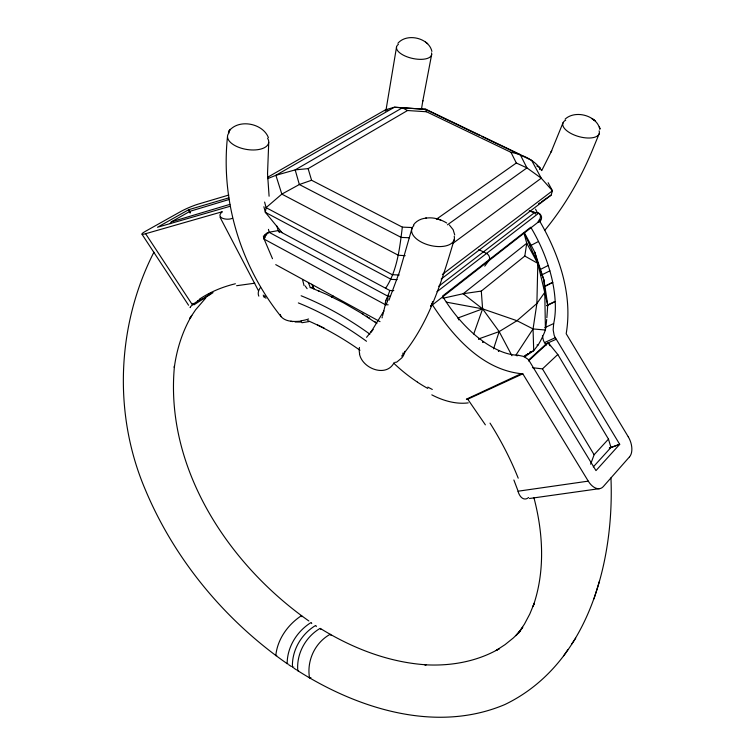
<?xml version="1.0" encoding="UTF-8"?>
<svg xmlns="http://www.w3.org/2000/svg" width="755" height="755" viewBox="0 0 755 755"><rect width="100%" height="100%" fill="white"/><g stroke="black" fill="none" stroke-linecap="round" stroke-linejoin="round"><path stroke-width="1.13" d="M524.895 233.795A102.765 8.852 61.6 0 1 534.823 252.274L537.815 263.372L536.89 303.501L533.058 328.935L533.709 350.688L526.414 355.577A69.639 36.58 -74.6 0 1 523.97 356.738L526.414 355.577M227.481 136.844C220.686 201.113 240.751 266.326 281.086 316.638C285.966 322.159 294.488 321.696 301.151 321.13M268.733 142.412L267.534 173.669L269.091 196.224M546.856 317.761L547.734 305.228L546.799 298.763A82.54 3.596 80.4 0 0 544.884 286.202L543.902 279.954A93.054 2.001 71.6 0 0 534.814 252.274M546.695 319.459L546.686 319.573A71.867 11.165 89.1 0 1 545.421 330.029L533.058 328.935L516.986 320.715L482.605 308.861L446.328 302.132M541.656 170.592C535.248 160.192 522.677 154.558 510.975 152.321L426.5 111.759L407.53 110.523L308.115 168.629L311.57 180.256L402.339 227.123C399.706 247.951 397.385 270.384 385.673 288.231M385.975 110.221L396.545 46.989M442.883 298.272L463.183 293.733L481.303 291.081L524.81 256.049L526.754 243.28L524.045 233.361M546.686 305.737L555.218 301.651A85.796 52.529 63.4 0 1 553.679 323.555L553.17 329.859L554.123 335.154A8.55 5.106 65.6 0 0 555.321 337.683L619.704 444.317L595.978 470.601L529.529 361.371A8.871 5.483 66 0 0 527.82 359.144L523.715 356.435L518.232 355.275A85.995 52.557 63.3 0 1 499.433 350.726L498.555 351.132M421.507 108.918L422.885 100.462M422.724 101.425L431.662 54.454M385.248 111.145L385.531 109.796L394.403 107.219L426.009 109.343L520.138 154.482L526.952 167.893L541.25 178.189L552.452 190.798L551.122 195.13L441.156 279.057M382.049 317.893L382.323 316.817M382.587 315.732L385.314 304.661L264.146 239.127L272.498 258.72M297.942 670.799C357.917 708.803 436.154 733.577 504.793 704.575C587.711 664.636 614.41 562.985 610.955 477.896M411.928 228.557L399.442 272.045L388.929 300.273M539.476 169.441L540.033 167.563L536.852 166.034M454.189 239.675C442.062 280.388 429.425 322.885 401.66 356.086M593.996 598.838L599.498 581.048M493.562 348.867L499.168 331.596L516.986 320.715L536.89 303.501L544.78 292.355L543.902 279.954L537.815 263.372L524.404 233.304M473.725 334.003L482.605 308.861L481.303 291.081M393.827 290.637L389.816 290.496L387.881 296.073L390.401 296.158M590.637 464.202L594.119 454.736L608.473 439.117L557.803 354.491L548.272 342.789L528.462 360.956M563.022 122.763L551.103 151.991L551.735 150.689L541.826 170.375M404.548 353.142L404.529 353.18A2.831 0.481 -51.9 0 0 404.369 353.51L403.33 355.709A50.132 25.151 41.9 0 1 401.632 358.03L397.007 361.9A3.284 1.095 0.5 0 1 396.696 362.07A5.096 3.445 78.8 0 1 395.233 362.268M599.149 133.814L591.458 152.463C579.623 180.351 564.174 206.728 544.921 230.162M545.78 345.601L546.648 343.516L556.256 339.231M394.214 362.4C386.579 378.076 362.004 368.572 359.455 353.718M153.916 252.198C116.77 325.056 113.071 413.797 145.111 489.193C174.396 559.436 224.952 620.365 287.306 663.758M383.936 310.975L370.979 332.077L373.008 329.491L366.562 337.315M430.727 306.237L540.901 220.007L539.174 222.046M170.158 223.688L171.366 221.828L190.09 211.268L229.407 199.405M516.061 354.897L533.058 328.935M228.888 131.228C238.476 118.488 262.815 123.159 268.393 137.599M563.702 655.765L567.939 649.593M571.478 644.364L575.697 638.22M430.69 306.124L432.03 304.218L431.69 303.68M397.885 43.328C406.7 32.71 428.963 37.759 431.898 51.425M484.748 266.137L488.91 260.617A4.832 3.86 53.2 0 0 486.579 253.416L478.727 249.603M413.419 225.047C416.279 220.781 421.365 218.44 426.377 218.11L425.584 218.223C432.889 216.874 440.486 219.205 446.724 222.999M545.421 330.01A69.233 22.659 -82.3 0 1 538.136 344.95L533.709 350.688L531.275 351.792M529.425 352.736L530.218 352.019M205.728 298.046L195.611 309.795L189.703 318.591L191.779 315.448C182.417 331.36 176.774 349.244 174.311 367.496L174.49 365.845C164.571 467.704 228.057 564.202 308.842 620.959M629.528 456.822L603.302 486.588A15.949 9.645 69.4 0 1 588.277 481.143M537.815 222.178L539.325 220.498L539.032 220.007M593.298 466.911L610.974 447.46L608.473 439.117M537.013 345.016L538.136 344.922M520.299 631.086L515.863 635.701L522.762 627.301L518.317 633.322L524.47 624.064L529.802 614.004L534.285 603.16L533.077 606.397C545.337 571.441 543.222 533.002 533.908 497.63M432.294 302.085L432.568 301.802A3.935 1.066 -88.6 0 1 432.341 302.377M520.28 631.067L513.409 637.89L505.114 644.591L496.224 650.395L499.527 648.545C477.037 661.673 450.461 666.306 424.669 664.749L426.207 664.815C388.476 662.314 352.358 648.196 320.375 628.481M532.454 367.685L542.467 368.884L557.803 354.491M210.503 293.667L211.192 293.034M528.547 360.097L546.648 343.516M565.089 119.158C575.31 109.664 596.648 115.43 599.819 129.011L599.385 126.793L599.942 129.077M209.767 294.28L202.736 298.876L197.451 300.754M436.994 291.704L538.551 213.287L529.151 211.032M438.721 286.249L534.597 212.599L535.484 214.08M442.364 274.424L552.452 190.798L548.13 182.719M452.632 243.544L541.25 178.189L531.633 160.371L482.02 136.57M447.451 224.82L526.952 167.893L516.326 163.005L510.975 152.321M525.282 355.832L526.084 355.256M526.48 354.973L528.085 353.84M529.67 352.717L530.463 352.16L529.604 352.755M331.539 297.413L333.351 296.13M436.362 219.243L516.326 163.005M538.485 203.812L540.061 202.736M541.637 201.651L551.122 195.13M525.074 355.699L525.942 355.105M527.254 354.218L528.123 353.623M525.244 355.728L526.122 355.133M527.424 354.237L528.302 353.642M213.061 292.647L193.931 304.85L192.959 303.359M199.905 299.641L192.308 304.68L145.602 233.71A14.034 1.623 -23.4 0 1 145.668 231.19L180.624 211.598A13.647 1.538 -23.2 0 1 198.263 204.105L228.812 195.035M267.506 177.34L385.531 109.796L387.815 109.956M293.761 666.976L292.987 667.326A6.144 1.736 -57.1 0 1 292.449 667.269C291.713 650.593 301.113 634.285 315.448 625.574A6.144 1.755 -57.5 0 1 315.958 625.678L316.298 626.593M530.114 245.866L538.494 241.468A118.261 73.377 62.9 0 0 530.756 227.227L442.477 296.111A112.401 68.054 62.9 0 0 459.38 319.384A109.815 66.563 62.9 0 0 477.755 337.315L483.493 341.666L482.615 342.081M276.755 655.378L276.283 655.595A6.115 1.416 -53.9 0 1 275.801 655.585C277.387 639.4 287.721 624.781 301.245 615.825A6.115 1.425 -54.2 0 1 301.689 615.882L301.887 616.693M310.947 677.669L310.135 677.99A6.182 2.067 -60.4 0 1 309.522 677.905C306.624 661.002 314.712 642.901 330.01 634.389A6.172 2.076 -60.9 0 1 330.596 634.53L331.077 635.54M539.551 269.865L548.224 265.477A113.137 70.017 62.9 0 0 538.494 241.468M541.212 275.188L549.857 270.847L548.224 265.477M458.511 319.818L459.38 319.384M543.959 286.655L552.707 282.351A113.137 70.017 62.9 0 0 549.857 270.847M544.015 286.947L552.707 282.351M546.639 305.454L555.18 301.368L555.067 299.452A102.189 62.948 63.1 0 0 552.735 282.653M478.604 339.08L479.482 338.665M482.87 342.223L483.747 341.807A100.953 61.41 63 0 0 497.602 349.886L499.206 350.594L498.328 351M544.836 327.661L553.679 323.555M522.819 373.819L521.148 373.687L466.401 399.168L467.751 399.206L522.819 373.819L588.277 481.133L518.119 491.203L513.872 479.982M542.43 335.72L543.317 340.09A8.494 5.125 65.6 0 0 544.515 342.591L555.321 337.683M516.911 355.879L518.232 355.275M529.859 352.434L530.359 352.217M267.61 178.661L275.896 175.311L295.177 169.884L308.115 168.629M457.587 318.1L482.605 308.861L499.168 331.596L511.947 355.728M609.578 448.036L619.704 444.317L609.304 448.064M478.604 338.948L499.168 331.596M311.57 180.256L299.348 184.522L281.832 194.111L266.081 207.644L265.345 212.325L282.021 232.663M287.919 663.664L287.683 663.739A6.134 1.642 -56.1 0 1 287.164 663.702C287.136 647.148 296.875 631.388 310.937 622.611A6.134 1.652 -56.4 0 1 311.428 622.696L311.721 623.573M171.366 221.828L229.879 204.388M228.878 197.848L188.703 209.701L157.474 227.264L230.105 206.285M298.584 670.723L298.338 670.799A6.153 1.84 -58.1 0 1 297.781 670.733C296.347 653.962 305.369 637.088 319.988 628.453A6.153 1.859 -58.5 0 1 320.526 628.566L320.913 629.51M145.602 233.71L222.338 211.711C214.816 217.874 226.915 220.762 232.247 218.346M308.918 321.592L301.953 322.734M236.598 285.72L254.765 283.191M529.5 498.498L599.687 488.617M301.5 322.045L295.092 321.989M385.305 304.718L388.164 304.812M399.235 274.99L392.317 274.716L266.081 207.644L264.618 202.066M397.121 279.624L391.232 279.397L265.345 212.325L263.891 206.738M409.436 237.759L401.188 237.419L299.348 184.522L295.177 169.884L402.358 107.795L426.009 109.343L426.5 111.759M402.339 227.123L412.523 227.557M521.148 373.687C481.492 369.431 452.311 335.598 432.03 304.218M405.18 255.671L398.319 255.247L281.832 194.111L275.896 175.311L394.403 107.219L402.358 107.795L407.53 110.523M308.342 282.464L310.239 287.419L326.566 294.346L343.78 302.982L360.89 312.919L376.877 323.47M402.679 353.198L404.369 353.51M292.619 321.639L290.75 321.224M440.703 219.969L437.579 219.054L439.504 219.62M529.481 210.89L534.597 212.599M301.132 295.771C325.556 305.586 348.555 318.78 369.884 334.163M298.338 302.915C322.583 312.712 345.394 325.886 366.515 341.26M318.11 290.656L319.186 291.1M479.906 135.56L425.008 109.23L425.112 109.853M432.304 389.467L427.83 387.089M389.816 290.496L278.133 230.605L269.186 232.2L268.45 229.36M268.997 232.247L387.843 296.196M275.726 264.637L380.02 321.649M524.81 256.049L537.815 263.372L547.734 305.228M265.335 296.47L263.174 295.148M362.06 313.334L363.155 314.014M366.43 316.09L367.515 316.789M296.668 669.987L293.874 668.175M368.6 317.487L369.686 318.195M291.336 666.495L288.57 664.626M375.065 321.809L376.132 322.545M425.518 42.101L427.66 43.677M482.605 308.861L463.183 293.733L526.754 243.28L537.815 263.372M449.357 224.99L453.142 229.709L454.727 234.937M467.751 399.206L485.371 424.848M305.199 285.966L307.106 288.674M279.435 232.54L278.133 230.605L276.934 226.094M281.086 316.638L280.19 314.439M142.176 234.541L188.561 305.237M544.515 342.591L545.45 344.129M628.245 436.777L566.184 333.71C572.932 294.318 558.955 254.237 539.325 220.498M542.467 368.884L594.119 454.736M548.272 342.789L550.084 345.809M220.007 217.213L258.361 290.552M535.55 209.144L537.513 213.004M313.882 288.552L312.41 285.399A4.606 3.775 25.3 0 0 311.579 284.286M312.4 285.371L313.74 288.778A4.615 3.209 -44.6 0 0 310.23 287.617M190.062 212.778L188.703 209.701L190.118 212.929M304.057 285.588L302.623 279.935M263.363 235.966L264.184 239.203A5.209 4.841 -12.5 0 1 263.939 237.061M544.78 292.355L545.421 330.029M359.644 353.736A23.405 16.874 27.7 0 1 359.465 347.451M454.217 236.23A21.876 11.533 13.7 0 1 429.576 245.271A21.876 11.533 13.7 0 1 413.882 225.622M308.597 318.997A22.858 12.155 -6 0 1 301.066 320.762M267.581 138.25A20.847 10.315 9.6 0 1 247.291 149.547A20.847 10.315 9.6 0 1 229.275 132.616M431.558 52.888A17.969 7.786 12.6 0 1 411.079 58.088A17.969 7.786 12.6 0 1 398.413 44.356M599.111 130.823A18.903 8.513 15.7 0 1 577.358 136.145A18.903 8.513 15.7 0 1 565.703 120.187M538.579 213.184A4.417 3.832 48.7 0 1 540.816 219.922M537.522 212.967A5.172 3.615 -62.3 0 1 539.514 219.818M431.766 303.925A4.926 3.973 51.2 0 1 430.86 305.86M385.456 304.501A5.313 2.52 -67.9 0 1 385.409 302.661M386.541 303.604A5.408 2.793 -88.1 0 1 385.352 305.029M387.475 300.839A5.398 2.199 -79.5 0 1 386.503 303.614M387.985 297.612A5.408 1.425 -77 0 1 387.513 300.688M388.042 295.158A5.417 0.623 -79.7 0 1 388.145 296.186M386.862 298.3A5.313 0.84 -63.9 0 1 387.598 297.083M386.013 300.16A5.313 1.387 -69.1 0 1 386.9 298.168M385.399 302.576A5.313 1.972 -70.6 0 1 385.965 300.273M264.505 238.684A5.125 1.284 -62.2 0 1 264.92 237.24M264.826 237.363A5.115 1.727 -55.8 0 1 265.817 235.437M265.864 235.352A5.125 2.274 -53.2 0 1 267.345 233.578M267.487 233.455A5.134 2.812 -54.8 0 1 268.978 232.446M267.081 233.125A5.209 3.615 -29.5 0 1 268.969 232.512M265.052 234.701A5.2 4.181 -34.2 0 1 266.902 233.153M263.995 237.004A5.191 4.606 -30.9 0 1 264.939 234.786M468.251 402.868A73.905 46.867 48 0 1 431.813 394.856M628.245 436.767A15.459 9.088 68.8 0 1 629.538 456.85M427.755 388.41A73.377 34.872 37.5 0 1 417.43 382.153M417.468 382.134A73.641 31.842 36.9 0 1 394.214 363.627M528.613 497.498A15.628 8.296 -88.8 0 1 518.005 491.335M490.014 423.102A229.539 139.364 50.6 0 1 518.213 478.179M258.833 296.139A71.65 21.584 -11.6 0 1 260.598 287.315M266.062 298.168A71.291 18.875 3 0 1 263.401 296.602M209.192 293.959A26 0.859 -34.2 0 1 208.72 294.252M190.411 307.54A14.232 1.095 -36.5 0 1 193.544 303.925M199.471 299.15A229.133 147.829 42.8 0 1 235.39 283.767M404.803 351.339A5.776 2.765 76 0 1 404.425 352.944M307.653 320.554A241.628 157.465 49.6 0 1 359.975 350.254M317.591 324.952A239.024 156.125 49.6 0 1 324.386 328.293M229.473 130.502L228.425 132.38L230.171 129.313L229.473 130.502M594.874 120.668L592.043 118.658L594.874 120.668"/></g></svg>
